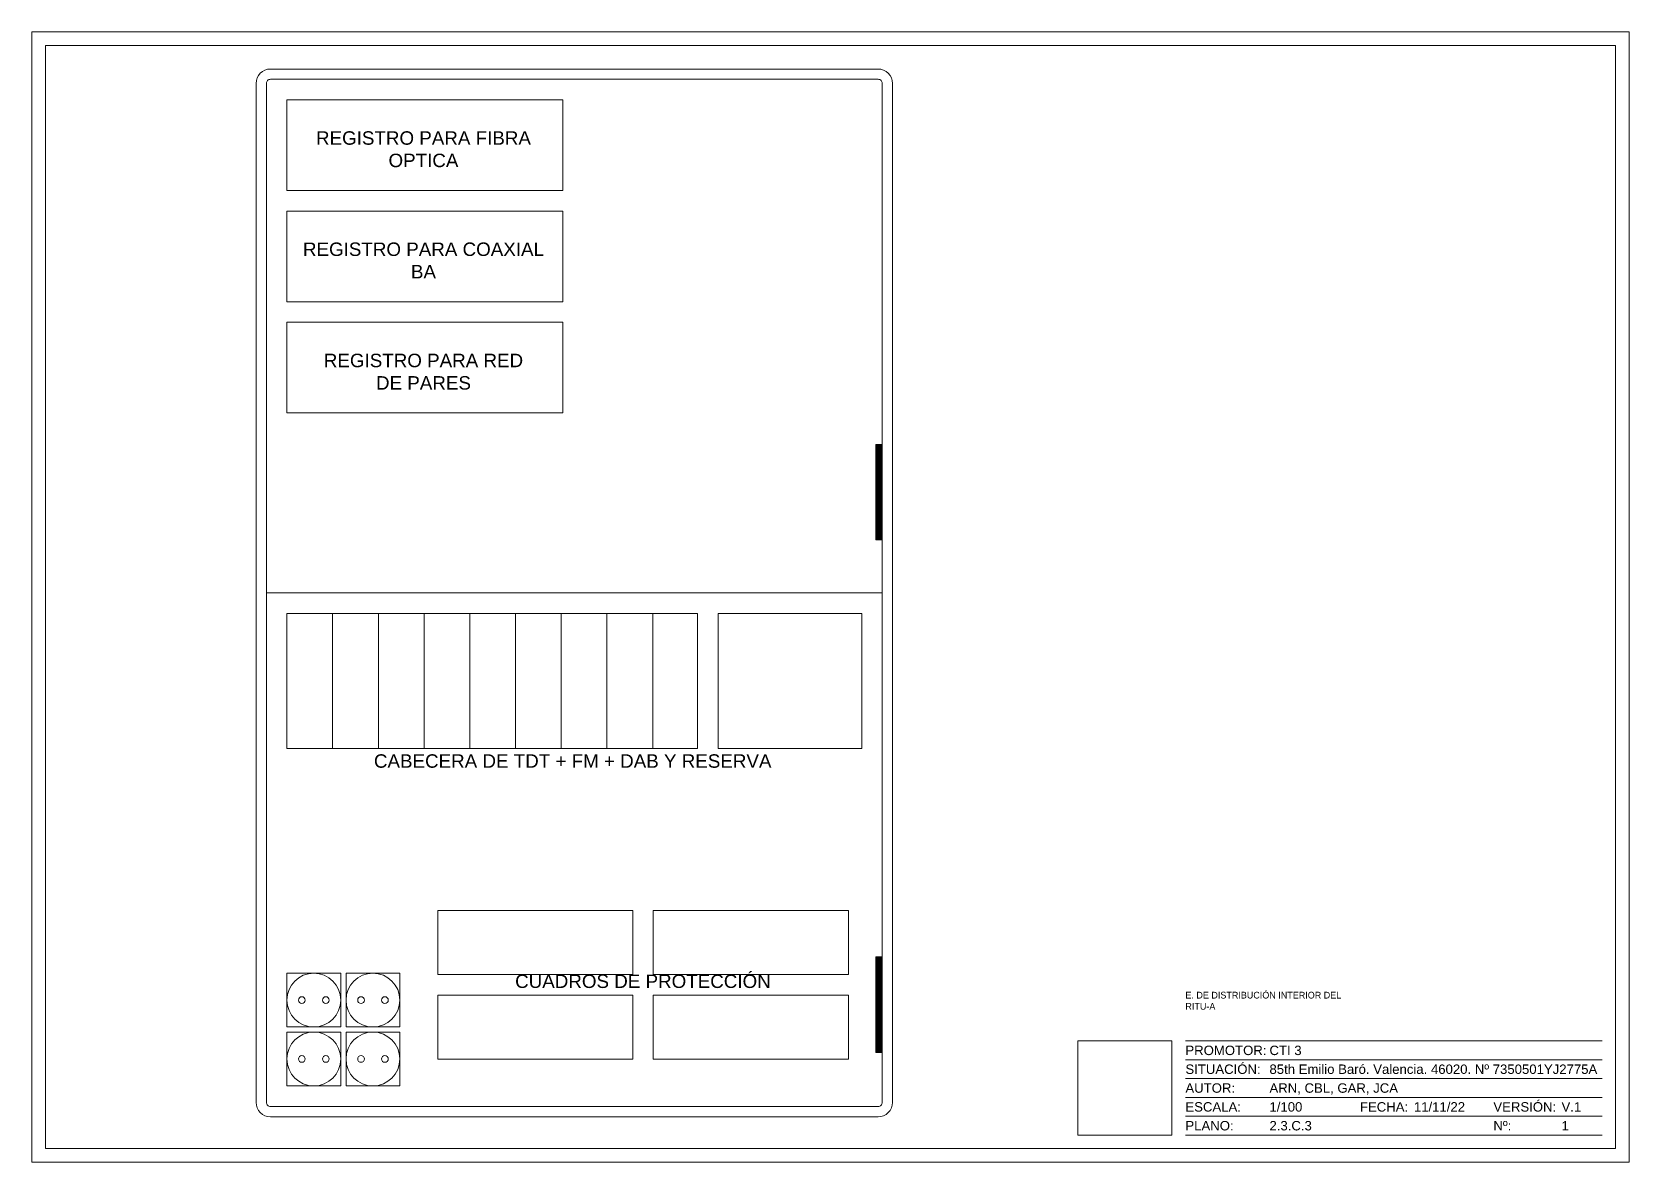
# Model space of a CAD drawing. Header units: metres. Extents: x -2 to 3328848, y -2 to 2725060.
# Drawn here: x 1665656 to 1666250, y 1362426 to 1362846 of the extents above; entities that cross this region are included whole.
import ezdxf
from ezdxf.enums import TextEntityAlignment as Align

# ---------------------------------------------------------------- set-up
doc = ezdxf.new("R2018")
doc.units = ezdxf.units.M
doc.layers.get('0').update_dxf_attribs({"color": 253, "lineweight": 0})
doc.layers.add('CAJETIN', color=7, linetype='Continuous', lineweight=0, true_color=0x000000)
for name, color, linetype, lineweight in [('ICT_EXTERNA', 3, 'Continuous', 0), ('ICT_INTERNA', 170, 'Continuous', 0), ('ICT_TEXTS', 210, 'Continuous', 0)]:
    doc.layers.add(name, color=color, linetype=linetype, lineweight=lineweight)
doc.styles.add('COTA', font='arial.ttf', dxfattribs={"height": 1})
doc.styles.get("Standard").update_dxf_attribs({"font": 'arial.ttf'})
picture_1 = doc.add_image_def('image1.png', size_in_pixel=(477, 477))

# ---------------------------------------------------------------- blocks, each defined once
blk = doc.blocks.new('*U96')
for p, q in [((-10, 45), (-165, 45)), ((-10, 38), (-165, 38)), ((-10, 31), (-165, 31)), ((-10, 24), (-165, 24)), ((-10, 17), (-165, 17)), ((-10, 10), (-165, 10))]:
    blk.add_line(p, q)
for points in [[(-594, 0), (0, 0), (0, 420), (-594, 420)], [(-589, 5), (-5, 5), (-5, 415), (-589, 415)], [(-170, 45), (-205, 45), (-205, 10), (-170, 10)]]:
    blk.add_lwpolyline(points, close=True)
for s, p in [('PROMOTOR:', (-165, 41.5)), ('SITUACIÓN:', (-165, 34.5)), ('AUTOR:', (-165, 27.5)), ('ESCALA:', (-165, 20.5)), ('FECHA:', (-100.09, 20.5)), ('VERSIÓN:', (-50.46, 20.5)), ('PLANO:', (-165, 13.5)), ('Nº:', (-50.46, 13.5))]:
    blk.add_text(s, height=3.5).set_placement(p, align=Align.MIDDLE_LEFT)
at = {"lineweight": 30, "flags": 104}
blk.add_attdef('NOMBRE_PROYECTO', text='', height=5, dxfattribs=at).set_placement((-165, 63.27), align=Align.TOP_LEFT)
for tag, p in [('PROMOTOR', (-133.74, 41.5)), ('SITUACION', (-133.74, 34.5)), ('AUTOR', (-133.74, 27.5)), ('1/X', (-133.74, 20.5)), ('XX/XX/XXXX', (-80.02, 20.5)), ('V.X', (-25.12, 20.5)), ('NOMBRE_PLANO', (-133.74, 13.5)), ('X', (-25.12, 13.48))]:
    blk.add_attdef(tag, text='', height=3.5).set_placement(p, align=Align.MIDDLE_LEFT)

msp = doc.modelspace()

# ---------------------------------------------------------------- hatches: boundary and pattern name
at = {"layer": 'ICT_EXTERNA'}
h = msp.add_hatch(dxfattribs=at)
h.set_pattern_fill('ANSI31', color=5, scale=0.12)
h.paths.add_polyline_path([(1665971.843, 1362692.831), (1665969.4, 1362692.831), (1665969.4, 1362657.283), (1665971.843, 1362657.283)])
h.paths.add_polyline_path([(1665762.804, 1362710.271), (1665839.434, 1362710.271), (1665839.434, 1362728.993), (1665762.804, 1362728.993)], flags=9)
h.paths.add_polyline_path([(1665754.976, 1362751.695), (1665847.139, 1362751.695), (1665847.139, 1362770.332), (1665754.976, 1362770.332)], flags=9)
h.paths.add_polyline_path([(1665759.702, 1362792.945), (1665842.164, 1362792.945), (1665842.164, 1362811.671), (1665759.702, 1362811.671)], flags=9)
h.paths.add_polyline_path([(1665781.337, 1362569.82), (1665931.729, 1362569.82), (1665931.729, 1362580.124), (1665781.337, 1362580.124)], flags=9)
h = msp.add_hatch(dxfattribs=at)
h.set_pattern_fill('ANSI31', color=5, scale=0.12)
h.paths.add_polyline_path([(1665971.843, 1362502.391), (1665969.4, 1362502.391), (1665969.4, 1362466.844), (1665971.843, 1362466.844)])

# ---------------------------------------------------------------- linework, layer by layer
at = {"layer": 'ICT_INTERNA'}
for p, q in [((1665742.779, 1362637.615), (1665971.843, 1362637.615)), ((1665750.413, 1362579.82), (1665750.413, 1362629.981)), ((1665767.419, 1362579.82), (1665767.419, 1362629.981)), ((1665784.425, 1362579.82), (1665784.425, 1362629.981)), ((1665801.43, 1362579.82), (1665801.43, 1362629.981)), ((1665818.436, 1362579.82), (1665818.436, 1362629.981)), ((1665835.442, 1362579.82), (1665835.442, 1362629.981)), ((1665852.448, 1362579.82), (1665852.448, 1362629.981)), ((1665869.453, 1362579.82), (1665869.453, 1362629.981)), ((1665886.459, 1362579.82), (1665886.459, 1362629.981))]:
    msp.add_line(p, q, dxfattribs=at)
for points in [[(1665738.961, 1362448.256), (1665738.961, 1362826.975, -0.4142136), (1665744.306, 1362832.32), (1665970.316, 1362832.32, -0.4142136), (1665975.66, 1362826.975), (1665975.66, 1362448.256, -0.4142136), (1665970.316, 1362442.911), (1665744.306, 1362442.911, -0.4142136)], [(1665742.779, 1362448.256), (1665742.779, 1362826.975, -0.4142136), (1665744.306, 1362828.502), (1665970.316, 1362828.502, -0.4142136), (1665971.843, 1362826.975), (1665971.843, 1362448.256, -0.4142136), (1665970.316, 1362446.729), (1665744.306, 1362446.729, -0.4142136)]]:
    msp.add_lwpolyline(points, format="xyb", close=True, dxfattribs=at)
for points in [[(1665853.04, 1362820.867), (1665750.413, 1362820.867), (1665750.413, 1362787.163), (1665853.04, 1362787.163)], [(1665853.04, 1362779.529), (1665750.413, 1362779.529), (1665750.413, 1362745.825), (1665853.04, 1362745.825)], [(1665853.04, 1362738.19), (1665750.413, 1362738.19), (1665750.413, 1362704.486), (1665853.04, 1362704.486)], [(1665971.843, 1362657.283), (1665969.4, 1362657.283), (1665969.4, 1362692.831), (1665971.843, 1362692.831)], [(1665903.149, 1362629.981), (1665750.413, 1362629.981), (1665750.413, 1362579.82), (1665903.149, 1362579.82)], [(1665964.208, 1362629.981), (1665910.784, 1362629.981), (1665910.784, 1362579.82), (1665964.208, 1362579.82)], [(1665879.063, 1362519.614), (1665806.508, 1362519.614), (1665806.508, 1362495.786), (1665879.063, 1362495.786)], [(1665959.253, 1362519.614), (1665886.698, 1362519.614), (1665886.698, 1362495.786), (1665959.253, 1362495.786)], [(1665971.843, 1362466.844), (1665969.4, 1362466.844), (1665969.4, 1362502.391), (1665971.843, 1362502.391)], [(1665750.413, 1362496.294), (1665770.413, 1362496.294), (1665770.413, 1362476.294), (1665750.413, 1362476.294)], [(1665772.399, 1362496.294), (1665792.399, 1362496.294), (1665792.399, 1362476.294), (1665772.399, 1362476.294)], [(1665879.063, 1362488.151), (1665806.508, 1362488.151), (1665806.508, 1362464.323), (1665879.063, 1362464.323)], [(1665959.253, 1362488.151), (1665886.698, 1362488.151), (1665886.698, 1362464.323), (1665959.253, 1362464.323)], [(1665750.413, 1362474.391), (1665770.413, 1362474.391), (1665770.413, 1362454.391), (1665750.413, 1362454.391)], [(1665772.399, 1362474.391), (1665792.399, 1362474.391), (1665792.399, 1362454.391), (1665772.399, 1362454.391)]]:
    msp.add_lwpolyline(points, close=True, dxfattribs=at)
for centre, radius in [((1665760.413, 1362486.294), 10), ((1665782.399, 1362486.294), 10), ((1665755.994, 1362486.294), 1.239), ((1665764.899, 1362486.294), 1.239), ((1665777.979, 1362486.294), 1.239), ((1665786.885, 1362486.294), 1.239), ((1665760.413, 1362464.391), 10), ((1665782.399, 1362464.391), 10), ((1665755.994, 1362464.391), 1.239), ((1665764.899, 1362464.391), 1.239), ((1665777.979, 1362464.391), 1.239), ((1665786.885, 1362464.391), 1.239)]:
    msp.add_circle(centre, radius, dxfattribs=at)

# ---------------------------------------------------------------- block references
at = {"layer": 'CAJETIN'}
ref = msp.add_blockref('*U96', (1666249.59, 1362426.097), dxfattribs=at)
lines = msp.add_mtext('E. DE DISTRIBUCIÓN INTERIOR DEL\\PRITU-A', dxfattribs={"layer": '0', "insert": (1666084.59, 1362489.372), "char_height": 2.5, "attachment_point": 1})
ref.add_attrib('NOMBRE_PROYECTO', '', (1666084.59, 1362489.372), dxfattribs={"flags": 104}).embed_mtext(lines)
ref.add_attrib('PROMOTOR', 'CTI 3', dxfattribs={"layer": '0', "height": 3.5}).set_placement((1666115.85, 1362467.597), align=Align.MIDDLE_LEFT)
ref.add_attrib('SITUACION', '85th Emilio Baró. Valencia. 46020. Nº 7350501YJ2775A', dxfattribs={"layer": '0', "height": 3.5}).set_placement((1666115.85, 1362460.597), align=Align.MIDDLE_LEFT)
ref.add_attrib('AUTOR', 'ARN, CBL, GAR, JCA', dxfattribs={"layer": '0', "height": 3.5}).set_placement((1666115.85, 1362453.597), align=Align.MIDDLE_LEFT)
ref.add_attrib('1/X', '1/100', dxfattribs={"layer": '0', "height": 3.5}).set_placement((1666115.85, 1362446.597), align=Align.MIDDLE_LEFT)
ref.add_attrib('NOMBRE_PLANO', '2.3.C.3', dxfattribs={"layer": '0', "height": 3.5}).set_placement((1666115.85, 1362439.597), align=Align.MIDDLE_LEFT)
ref.add_attrib('XX/XX/XXXX', '11/11/22', dxfattribs={"layer": '0', "height": 3.5}).set_placement((1666169.565, 1362446.597), align=Align.MIDDLE_LEFT)
ref.add_attrib('V.X', 'V.1', dxfattribs={"layer": '0', "height": 3.5}).set_placement((1666224.471, 1362446.597), align=Align.MIDDLE_LEFT)
ref.add_attrib('X', '1', dxfattribs={"layer": '0', "height": 3.5}).set_placement((1666224.471, 1362439.574), align=Align.MIDDLE_LEFT)

# ---------------------------------------------------------------- texts
at = {"layer": 'ICT_TEXTS', "ltscale": 0.015, "char_height": 5, "attachment_point": 1, "style": 'COTA'}
for s, width, heights, insert in [('\\pxqc;REGISTRO PARA FIBRA\\POPTICA', 101.58807, [21.23], (1665750.413, 1362809.186)), ('\\pxqc;REGISTRO PARA COAXIAL\\PBA', 101.58807, [21.23], (1665750.413, 1362767.847)), ('\\pxqc;REGISTRO PARA RED\\PDE PARES', 101.58807, [21.23], (1665750.413, 1362726.509)), ('\\pxqc;CABECERA DE TDT + FM + DAB Y RESERVA', 212.64549, [3.117], (1665750.384, 1362577.636)), ('\\pxqc;CUADROS DE PROTECCIÓN', 152.64441, [4.123], (1665806.508, 1362495.786))]:
    msp.add_mtext_dynamic_manual_height_columns(s, width=width, gutter_width=4, heights=heights, dxfattribs=dict(at, insert=insert))

# ---------------------------------------------------------------- pictures from other files: only their frames are drawn
image = msp.add_image(picture_1, insert=(1666044.59, 1362436.097), size_in_units=(35, 35))
image.dxf.flags = 7

doc.saveas('drawing.dxf')
